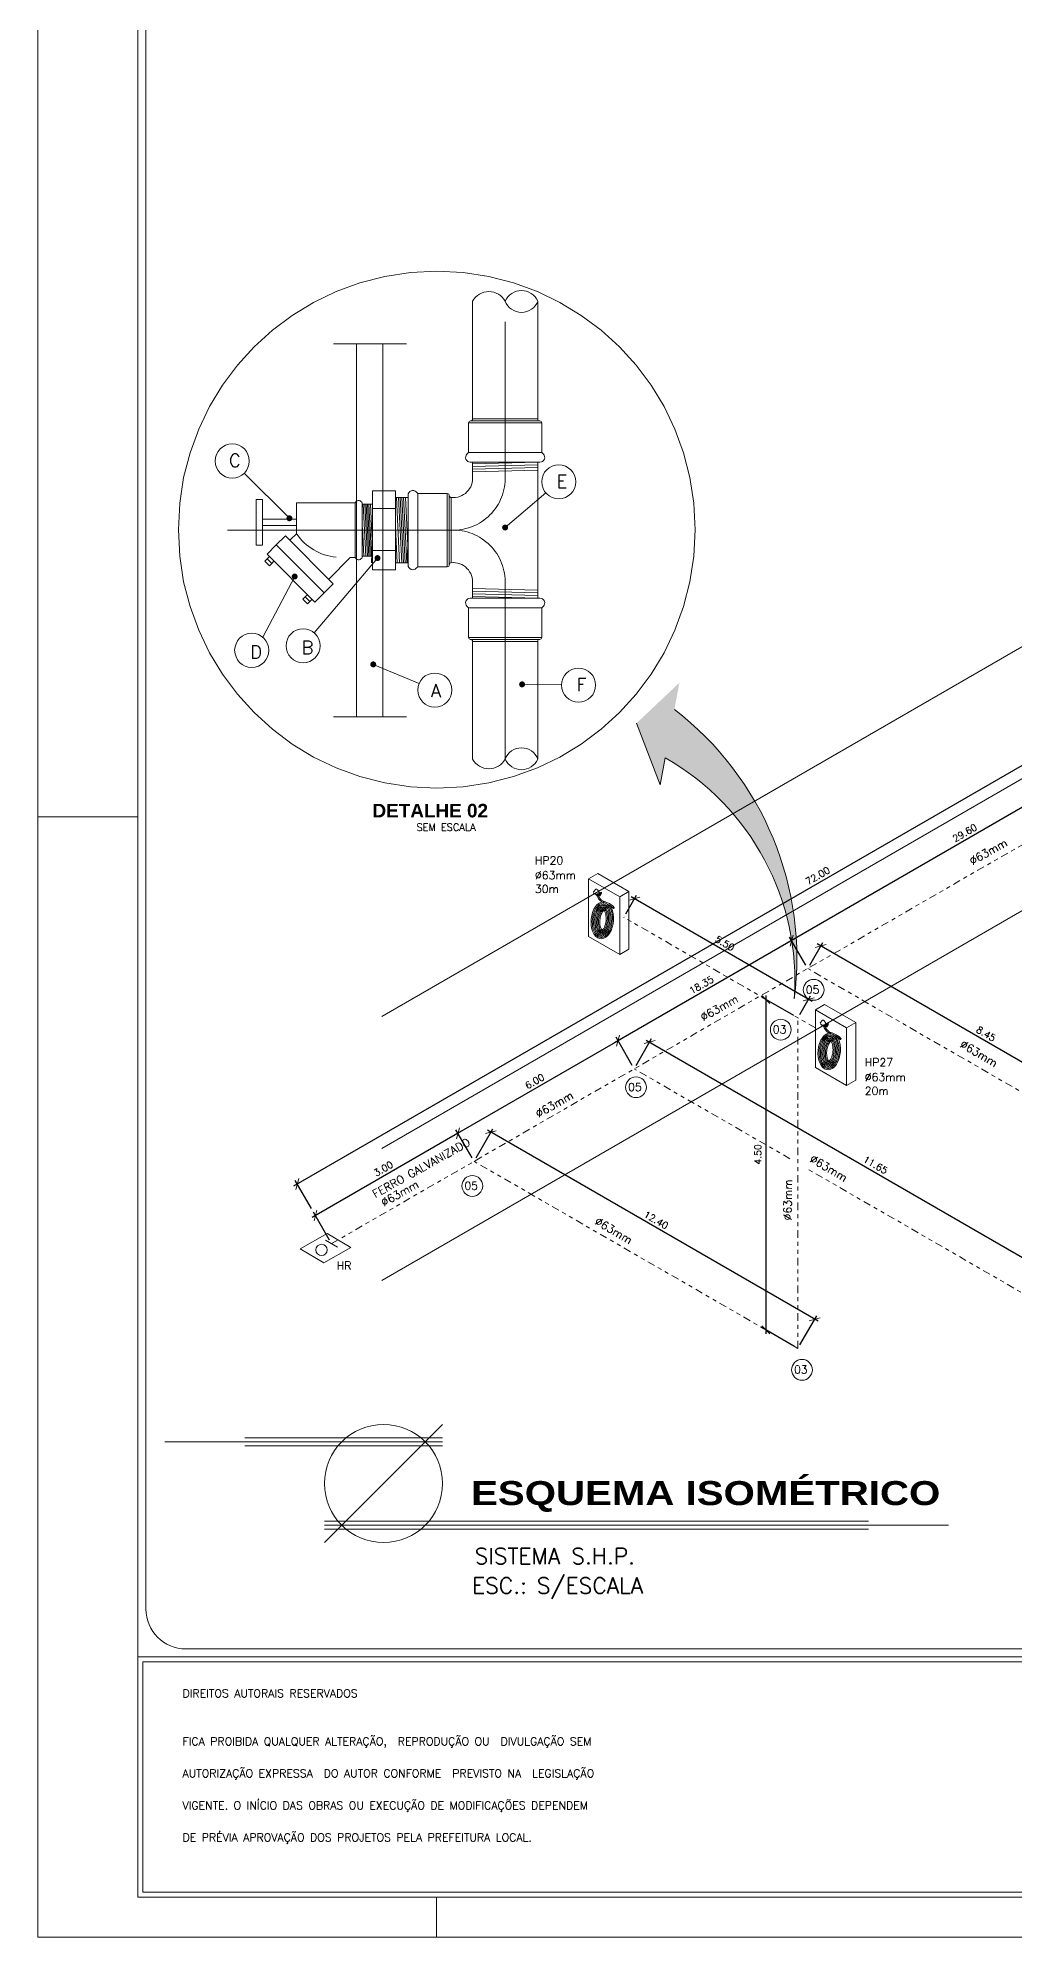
# Model space of a CAD drawing. Header units: millimetres. Extents: x 521 to 1055, y 261 to 520.
# Drawn here: x 928.47 to 952.87, y 318.68 to 366.15 of the extents above; entities that cross this region are included whole.
import ezdxf

# ---------------------------------------------------------------- set-up
doc = ezdxf.new("R2010")
doc.units = ezdxf.units.MM
for name, pattern in [('CONTINU', [0]), ('DASHDOT', [1, 0.5, -0.25, 0, -0.25]), ('DIVIDE2', [15.875, 6.35, -3.175, 0, -3.175, 0, -3.175]), ('HIDDEN', [9.525, 6.35, -3.175])]:
    doc.linetypes.add(name, pattern=pattern)
doc.layers.add('0.1', color=8, linetype='Continuous', lineweight=13)
doc.styles.add('ROMANS', font='romans')
doc.styles.add('SANSSERIFBOLD', font='sasb____.pfb', dxfattribs={"width": 1.2, "height": 0.6})
doc.styles.get("Standard").update_dxf_attribs({"font": 'romans.shx'})
doc.dimstyles.new('Fares Eng - 50', dxfattribs={"dimscale": 2, "dimtxt": 0.085, "dimasz": 0.1, "dimexe": 0.05, "dimexo": 0.05, "dimgap": 0.04, "dimtad": 1, "dimzin": 4, "dimdsep": 46, "dimtxsty": 'ROMANS', "dimblk1": 'OBLIQUE', "dimblk2": 'OBLIQUE', "dimsah": 1, "dimcen": 0.05, "dimdle": 0.05, "dimclrd": 8, "dimclre": 8, "dimclrt": 8, "dimaunit": 1, "dimadec": 0, "dimazin": 0, "dimtfac": 1, "dimtix": 1, "dimtmove": 2, "dimatfit": 0, "dimldrblk": 'OPEN90', "dimfxl": 1, "dimtolj": 1, "dimtzin": 0, "dimarcsym": 0})

# ---------------------------------------------------------------- blocks, each defined once
blk = doc.blocks.new('_OBLIQUE')
at = {"color": 0, "linetype": 'ByBlock'}
blk.add_line((-0.5, -0.5), (0.5, 0.5), dxfattribs=at)
blk = doc.blocks.new('*D2299')
at = {"layer": '0.1', "color": 8, "linetype": 'CONTINU', "lineweight": -2, "transparency": 16777216}
for p, q in [((947.766, 342.972), (948.092, 343.537)), ((956.228, 338.724), (947.955, 343.501)), ((955.865, 338.296), (956.191, 338.861))]:
    blk.add_line(p, q, dxfattribs=at)
at = {"layer": 'DEFPOINTS', "color": 0, "linetype": 'CONTINU', "lineweight": -2, "transparency": 16777216}
for p in [(948.042, 343.451), (947.716, 342.885), (955.815, 338.209)]:
    blk.add_point(p, dxfattribs=at)
at = {"layer": '0.1', "color": 8, "linetype": 'CONTINU', "lineweight": -2, "transparency": 16777216, "xscale": 0.2, "yscale": 0.2, "zscale": 0.2}
for p, rotation in [((948.042, 343.451), 150.0000000000001), ((956.141, 338.774), 330.0000000000001)]:
    blk.add_blockref('_OBLIQUE', p, dxfattribs=dict(at, rotation=rotation))
at = {"layer": '0.1', "color": 8, "linetype": 'CONTINU', "lineweight": -2, "transparency": 16777216, "insert": (952.174, 341.255), "char_height": 0.17, "attachment_point": 5, "rotation": 330, "style": 'ROMANS'}
blk.add_mtext('\\A1;8.45', dxfattribs=at)
blk = doc.blocks.new('_Open90')
at = {"color": 0, "linetype": 'ByBlock', "lineweight": -2}
for p, q in [((0, 0), (-1, 0)), ((-0.5, 0.5), (0, 0)), ((0, 0), (-0.5, -0.5))]:
    blk.add_line(p, q, dxfattribs=at)
blk = doc.blocks.new('*D2301')
at = {"layer": '0.1', "color": 8, "linetype": 'CONTINU', "lineweight": -2, "transparency": 16777216}
for p, q in [((947.371, 341.711), (946.569, 342.174)), ((946.669, 342.216), (946.669, 333.754)), ((947.371, 333.449), (946.569, 333.912))]:
    blk.add_line(p, q, dxfattribs=at)
at = {"layer": 'DEFPOINTS', "color": 0, "linetype": 'CONTINU', "lineweight": -2, "transparency": 16777216}
for p in [(947.471, 341.653), (946.669, 333.854), (947.471, 333.392)]:
    blk.add_point(p, dxfattribs=at)
at = {"layer": '0.1', "color": 8, "linetype": 'CONTINU', "lineweight": -2, "transparency": 16777216, "xscale": 0.2, "yscale": 0.2, "zscale": 0.2}
for p, rotation in [((946.669, 342.116), 90), ((946.669, 333.854), 270)]:
    blk.add_blockref('_OBLIQUE', p, dxfattribs=dict(at, rotation=rotation))
at = {"layer": '0.1', "color": 8, "linetype": 'CONTINU', "lineweight": -2, "transparency": 16777216, "insert": (946.469, 338.241), "char_height": 0.17, "attachment_point": 5, "rotation": 90, "style": 'ROMANS'}
blk.add_mtext('\\A1;4.50', dxfattribs=at)
blk = doc.blocks.new('*D2302')
at = {"layer": '0.1', "color": 8, "linetype": 'CONTINU', "lineweight": -2, "transparency": 16777216}
for p, q in [((939.421, 338.154), (939.842, 338.883)), ((947.978, 334.07), (939.705, 338.846)), ((947.521, 333.478), (947.941, 334.207))]:
    blk.add_line(p, q, dxfattribs=at)
at = {"layer": 'DEFPOINTS', "color": 0, "linetype": 'CONTINU', "lineweight": -2, "transparency": 16777216}
for p in [(939.792, 338.796), (939.371, 338.068), (947.471, 333.392)]:
    blk.add_point(p, dxfattribs=at)
at = {"layer": '0.1', "color": 8, "linetype": 'CONTINU', "lineweight": -2, "transparency": 16777216, "xscale": 0.2, "yscale": 0.2, "zscale": 0.2}
for p, rotation in [((939.792, 338.796), 149.9999999999994), ((947.891, 334.12), 329.9999999999994)]:
    blk.add_blockref('_OBLIQUE', p, dxfattribs=dict(at, rotation=rotation))
at = {"layer": '0.1', "color": 8, "linetype": 'CONTINU', "lineweight": -2, "transparency": 16777216, "insert": (943.924, 336.601), "char_height": 0.17, "attachment_point": 5, "rotation": 330, "style": 'ROMANS'}
blk.add_mtext('\\A1;12.40', dxfattribs=at)
blk = doc.blocks.new('*D2303')
at = {"layer": '0.1', "color": 8, "linetype": 'CONTINU', "lineweight": -2, "transparency": 16777216}
for p, q in [((943.427, 340.467), (943.812, 341.135)), ((943.676, 341.098), (954.98, 334.572)), ((954.558, 334.041), (954.943, 334.708))]:
    blk.add_line(p, q, dxfattribs=at)
at = {"layer": 'DEFPOINTS', "color": 0, "linetype": 'CONTINU', "lineweight": -2, "transparency": 16777216}
for p in [(943.377, 340.38), (954.893, 334.622), (954.508, 333.954)]:
    blk.add_point(p, dxfattribs=at)
at = {"layer": '0.1', "color": 8, "linetype": 'CONTINU', "lineweight": -2, "transparency": 16777216, "xscale": 0.2, "yscale": 0.2, "zscale": 0.2}
for p, rotation in [((943.762, 341.048), 150.0000000000001), ((954.893, 334.622), 330.0000000000001)]:
    blk.add_blockref('_OBLIQUE', p, dxfattribs=dict(at, rotation=rotation))
at = {"layer": '0.1', "color": 8, "linetype": 'CONTINU', "lineweight": -2, "transparency": 16777216, "insert": (949.41, 337.978), "char_height": 0.17, "attachment_point": 5, "rotation": 330, "style": 'ROMANS'}
blk.add_mtext('\\A1;11.65', dxfattribs=at)
blk = doc.blocks.new('*D2306')
at = {"layer": '0.1', "color": 8, "linetype": 'CONTINU', "lineweight": -2, "transparency": 16777216}
for p, q in [((956.227, 348.734), (947.224, 343.536)), ((956.495, 348.07), (956.09, 348.77)), ((947.666, 342.972), (947.261, 343.673))]:
    blk.add_line(p, q, dxfattribs=at)
at = {"layer": 'DEFPOINTS', "color": 0, "linetype": 'CONTINU', "lineweight": -2, "transparency": 16777216}
for p in [(956.545, 347.983), (947.311, 343.586), (947.716, 342.885)]:
    blk.add_point(p, dxfattribs=at)
at = {"layer": '0.1', "color": 8, "linetype": 'CONTINU', "lineweight": -2, "transparency": 16777216, "xscale": 0.2, "yscale": 0.2, "zscale": 0.2}
for p, rotation in [((956.14, 348.684), 30.00000000000373), ((947.311, 343.586), 210.0000000000038)]:
    blk.add_blockref('_OBLIQUE', p, dxfattribs=dict(at, rotation=rotation))
at = {"layer": '0.1', "color": 8, "linetype": 'CONTINU', "lineweight": -2, "transparency": 16777216, "insert": (951.643, 346.278), "char_height": 0.17, "attachment_point": 5, "rotation": 30, "style": 'ROMANS'}
blk.add_mtext('\\A1;29.60', dxfattribs=at)
blk = doc.blocks.new('*D2307')
at = {"layer": '0.1', "color": 8, "linetype": 'CONTINU', "lineweight": -2, "transparency": 16777216}
for p, q in [((947.398, 343.636), (942.886, 341.031)), ((947.666, 342.972), (947.261, 343.673)), ((943.327, 340.467), (942.923, 341.168))]:
    blk.add_line(p, q, dxfattribs=at)
at = {"layer": 'DEFPOINTS', "color": 0, "linetype": 'CONTINU', "lineweight": -2, "transparency": 16777216}
for p in [(947.716, 342.885), (942.973, 341.081), (943.377, 340.38)]:
    blk.add_point(p, dxfattribs=at)
at = {"layer": '0.1', "color": 8, "linetype": 'CONTINU', "lineweight": -2, "transparency": 16777216, "xscale": 0.2, "yscale": 0.2, "zscale": 0.2}
for p, rotation in [((947.311, 343.586), 30.00000000000302), ((942.973, 341.081), 210.000000000003)]:
    blk.add_blockref('_OBLIQUE', p, dxfattribs=dict(at, rotation=rotation))
at = {"layer": '0.1', "color": 8, "linetype": 'CONTINU', "lineweight": -2, "transparency": 16777216, "insert": (945.059, 342.476), "char_height": 0.17, "attachment_point": 5, "rotation": 30, "style": 'ROMANS'}
blk.add_mtext('\\A1;18.35', dxfattribs=at)
blk = doc.blocks.new('*D2308')
at = {"layer": '0.1', "color": 8, "linetype": 'CONTINU', "lineweight": -2, "transparency": 16777216}
for p, q in [((943.059, 341.131), (938.88, 338.718)), ((943.327, 340.467), (942.923, 341.168)), ((939.321, 338.154), (938.917, 338.855))]:
    blk.add_line(p, q, dxfattribs=at)
at = {"layer": 'DEFPOINTS', "color": 0, "linetype": 'CONTINU', "lineweight": -2, "transparency": 16777216}
for p in [(943.377, 340.38), (938.967, 338.768), (939.371, 338.068)]:
    blk.add_point(p, dxfattribs=at)
at = {"layer": '0.1', "color": 8, "linetype": 'CONTINU', "lineweight": -2, "transparency": 16777216, "xscale": 0.2, "yscale": 0.2, "zscale": 0.2}
for p, rotation in [((942.973, 341.081), 30.00000000000373), ((938.967, 338.768), 210.0000000000038)]:
    blk.add_blockref('_OBLIQUE', p, dxfattribs=dict(at, rotation=rotation))
at = {"layer": '0.1', "color": 8, "linetype": 'CONTINU', "lineweight": -2, "transparency": 16777216, "insert": (940.887, 340.068), "char_height": 0.17, "attachment_point": 5, "rotation": 30, "style": 'ROMANS'}
blk.add_mtext('\\A1;6.00', dxfattribs=at)
blk = doc.blocks.new('*D2309')
at = {"layer": '0.1', "color": 8, "linetype": 'CONTINU', "lineweight": -2, "transparency": 16777216}
for p, q in [((939.054, 338.818), (935.32, 336.663)), ((939.321, 338.154), (938.917, 338.855)), ((935.761, 336.099), (935.356, 336.799))]:
    blk.add_line(p, q, dxfattribs=at)
at = {"layer": 'DEFPOINTS', "color": 0, "linetype": 'CONTINU', "lineweight": -2, "transparency": 16777216}
for p in [(939.371, 338.068), (935.406, 336.713), (935.811, 336.012)]:
    blk.add_point(p, dxfattribs=at)
at = {"layer": '0.1', "color": 8, "linetype": 'CONTINU', "lineweight": -2, "transparency": 16777216, "xscale": 0.2, "yscale": 0.2, "zscale": 0.2}
for p, rotation in [((938.967, 338.768), 30.00000000000285), ((935.406, 336.713), 210.0000000000028)]:
    blk.add_blockref('_OBLIQUE', p, dxfattribs=dict(at, rotation=rotation))
at = {"layer": '0.1', "color": 8, "linetype": 'CONTINU', "lineweight": -2, "transparency": 16777216, "insert": (937.104, 337.883), "char_height": 0.17, "attachment_point": 5, "rotation": 30, "style": 'ROMANS'}
blk.add_mtext('\\A1;3.00', dxfattribs=at)
blk = doc.blocks.new('*D2310')
at = {"layer": '0.1', "color": 8, "linetype": 'CONTINU', "lineweight": -2, "transparency": 16777216}
for p, q in [((961.501, 352.009), (961.095, 352.712)), ((934.864, 337.452), (961.232, 352.675)), ((935.306, 336.886), (934.901, 337.588))]:
    blk.add_line(p, q, dxfattribs=at)
at = {"layer": 'DEFPOINTS', "color": 0, "linetype": 'CONTINU', "lineweight": -2, "transparency": 16777216}
for p in [(961.145, 352.625), (961.551, 351.923), (935.356, 336.799)]:
    blk.add_point(p, dxfattribs=at)
at = {"layer": '0.1', "color": 8, "linetype": 'CONTINU', "lineweight": -2, "transparency": 16777216, "xscale": 0.2, "yscale": 0.2, "zscale": 0.2}
for p, rotation in [((961.145, 352.625), 30.00000000000341), ((934.951, 337.502), 210.0000000000034)]:
    blk.add_blockref('_OBLIQUE', p, dxfattribs=dict(at, rotation=rotation))
at = {"layer": '0.1', "color": 8, "linetype": 'CONTINU', "lineweight": -2, "transparency": 16777216, "insert": (947.965, 345.206), "char_height": 0.17, "attachment_point": 5, "rotation": 30, "style": 'ROMANS'}
blk.add_mtext('\\A1;72.00', dxfattribs=at)
blk = doc.blocks.new('TITU-2')
at = {"color": 1}
for p, q in [((0.01475, 0.01475), (-0.01475, -0.01475)), ((-0.03471, 0.01043), (-0.05471, 0.01043)), ((0.01475, 0.01143), (-0.03471, 0.01143)), ((0.01475, 0.00943), (-0.03471, 0.00943)), ((-0.01475, -0.00943), (0.1213, -0.00943)), ((-0.01475, -0.01143), (0.1213, -0.01143)), ((0.1413, -0.01043), (0.1213, -0.01043))]:
    blk.add_line(p, q, dxfattribs=at)
at = {"color": 7}
for p, q in [((0.01475, 0.01043), (-0.03471, 0.01043)), ((-0.01475, -0.01043), (0.1213, -0.01043))]:
    blk.add_line(p, q, dxfattribs=at)
at = {"color": 1}
blk.add_circle((0, 0), 0.01475, dxfattribs=at)
at = {"color": 4}
blk.add_text('ESC.:', height=0.004, dxfattribs=at).set_placement((0.02216, -0.02752))
at = {"color": 8, "style": 'SANSSERIFBOLD', "width": 1.2}
blk.add_attdef('FACHADA', (0.0219, -0.0054), '', height=0.006, dxfattribs=at)
at = {"color": 4}
for tag, p in [('FACHADA', (0.0228, -0.02014)), ('0/0', (0.03834, -0.02752))]:
    blk.add_attdef(tag, p, '', height=0.004, dxfattribs=at)
blk = doc.blocks.new('*D3159')
at = {"layer": '0.1', "color": 8, "linetype": 'CONTINU', "lineweight": -2, "transparency": 16777216}
for p, q in [((943.166, 344.254), (943.434, 344.718)), ((947.825, 342.067), (943.297, 344.681)), ((947.521, 341.74), (947.788, 342.204))]:
    blk.add_line(p, q, dxfattribs=at)
at = {"layer": 'DEFPOINTS', "color": 0, "linetype": 'CONTINU', "lineweight": -2, "transparency": 16777216}
for p in [(943.116, 344.168), (943.384, 344.631), (947.471, 341.653)]:
    blk.add_point(p, dxfattribs=at)
at = {"layer": '0.1', "color": 8, "linetype": 'CONTINU', "lineweight": -2, "transparency": 16777216, "xscale": 0.2, "yscale": 0.2, "zscale": 0.2}
for p, rotation in [((943.384, 344.631), 149.999999999992), ((947.738, 342.117), 329.999999999992)]:
    blk.add_blockref('_OBLIQUE', p, dxfattribs=dict(at, rotation=rotation))
at = {"layer": '0.1', "color": 8, "linetype": 'CONTINU', "lineweight": -2, "transparency": 16777216, "insert": (945.644, 343.517), "char_height": 0.17, "attachment_point": 5, "rotation": 330, "style": 'ROMANS'}
blk.add_mtext('\\A1;5.50', dxfattribs=at)

msp = doc.modelspace()

# ---------------------------------------------------------------- hatches: boundary and pattern name
at = {"layer": '0.1', "ltscale": 0.1}
msp.add_hatch(color=8, dxfattribs=at).paths.add_polyline_path([(947.37812, 342.12733, 0.26748565), (944.38196, 349.3644), (944.50725, 350.03315), (943.43553, 349.02023), (944.02906, 347.48057), (944.15481, 348.15181, -0.28889517)])

# ---------------------------------------------------------------- linework, layer by layer
at = {"layer": '0.1', "color": 8}
for p, q in [((939.33481, 356.62588), (939.33481, 359.57042)), ((940.96418, 356.62588), (940.96418, 359.57042)), ((937.06255, 341.68892), (963.87674, 357.1701)), ((939.23454, 356.52561), (941.06446, 356.52561)), ((939.28468, 356.57575), (941.01432, 356.57575)), ((939.33481, 356.62588), (940.96418, 356.62588)), ((939.23454, 355.78688), (941.06446, 355.78688)), ((934.75514, 354.14214), (933.62438, 355.27247)), ((940.96532, 355.54549), (939.33481, 355.5033)), ((939.33481, 355.19204), (939.33481, 355.54549)), ((940.96532, 355.47937), (939.33481, 355.43718)), ((940.96532, 355.41324), (939.33481, 355.37105)), ((940.96532, 355.34712), (939.33481, 355.30493)), ((940.1495, 355.19204), (940.1495, 355.54549)), ((940.96532, 352.14569), (940.96532, 355.54549)), ((934.08473, 354.60951), (933.9221, 354.60951)), ((933.9221, 353.47106), (933.9221, 354.60951)), ((934.08473, 353.47106), (934.08473, 354.60951)), ((936.83405, 352.85678), (936.83405, 354.83158)), ((936.83405, 354.83158), (937.40609, 354.83158)), ((937.40609, 354.83158), (937.40609, 352.85678)), ((937.72449, 354.66109), (937.40609, 354.66109)), ((937.51037, 353.03009), (937.42901, 354.66109)), ((937.56195, 353.03009), (937.48058, 354.66109)), ((937.60548, 353.03009), (937.52411, 354.66109)), ((937.64901, 353.03009), (937.56764, 354.66109)), ((937.69254, 353.03009), (937.61117, 354.66109)), ((937.72266, 353.29886), (937.6547, 354.66109)), ((937.96405, 354.76055), (937.96405, 352.93063)), ((938.70278, 354.76055), (938.70278, 352.93063)), ((938.75291, 354.71041), (938.75291, 352.98077)), ((938.80305, 354.66028), (938.80305, 353.03091)), ((941.16579, 354.77689), (940.14828, 353.91049)), ((934.93376, 354.53039), (936.39548, 354.53039)), ((934.93376, 353.75626), (934.93376, 354.53039)), ((936.42518, 354.56009), (936.39548, 354.53039)), ((936.39548, 353.16023), (936.39548, 354.53039)), ((936.57622, 353.19309), (936.57622, 354.49753)), ((936.83405, 354.49771), (936.57933, 354.49771)), ((936.66276, 353.19291), (936.59766, 354.49771)), ((936.70402, 353.19291), (936.63892, 354.49771)), ((936.73884, 353.19291), (936.67375, 354.49771)), ((936.77366, 353.19291), (936.70857, 354.49771)), ((936.80849, 353.19291), (936.74339, 354.49771)), ((936.83258, 353.40792), (936.77822, 354.49771)), ((937.40609, 354.38779), (936.83405, 354.38779)), ((934.93376, 354.1216), (934.08473, 354.1216)), ((934.9415, 353.95897), (934.08473, 353.95897)), ((934.65344, 353.70593), (934.42344, 353.47593)), ((935.85174, 352.50763), (934.65344, 353.70593)), ((934.9415, 353.76399), (934.76844, 353.59093)), ((936.61457, 353.19291), (936.57933, 353.89936)), ((936.83222, 353.69035), (936.80775, 353.03009)), ((937.06255, 338.38892), (963.87674, 353.8701)), ((937.45014, 353.03009), (937.40609, 353.91315)), ((937.72266, 353.69035), (937.69819, 353.03009)), ((934.08473, 353.47106), (933.9221, 353.47106)), ((934.4244, 353.47497), (934.19476, 353.24534)), ((935.39115, 352.04895), (934.19476, 353.24534)), ((934.25403, 353.18607), (934.19662, 353.12866)), ((935.62174, 352.27763), (934.42344, 353.47593)), ((935.62174, 352.27763), (934.42344, 353.47593)), ((936.83405, 353.19291), (936.57933, 353.19291)), ((937.40609, 353.3379), (936.83405, 353.3379)), ((934.19662, 353.12866), (934.13922, 353.07126)), ((934.25403, 352.95644), (934.13922, 353.07126)), ((934.31144, 353.01385), (934.19662, 353.12866)), ((934.31144, 353.01385), (934.25403, 352.95644)), ((934.36885, 353.07126), (934.31144, 353.01385)), ((936.95818, 353.14699), (935.37294, 351.28016)), ((936.27435, 353.16023), (935.73674, 352.62263)), ((936.39548, 353.16023), (936.27435, 353.16023)), ((936.39548, 353.16023), (936.42518, 353.13053)), ((937.40609, 352.85678), (936.83405, 352.85678)), ((937.72449, 353.03009), (937.40609, 353.03009)), ((934.88637, 352.68583), (934.0879, 351.16673)), ((935.62079, 352.27859), (935.39115, 352.04895)), ((935.85174, 352.50763), (935.62174, 352.27763)), ((939.33481, 352.49914), (939.33481, 352.14569)), ((940.96532, 352.34407), (939.33481, 352.38625)), ((940.96532, 352.27794), (939.33481, 352.32013)), ((940.96532, 352.21182), (939.33481, 352.25401)), ((935.15018, 352.17511), (935.09277, 352.1177)), ((935.20759, 352.00288), (935.09277, 352.1177)), ((935.20759, 352.23252), (935.15018, 352.17511)), ((935.265, 352.06029), (935.15018, 352.17511)), ((935.265, 352.06029), (935.20759, 352.00288)), ((935.3224, 352.1177), (935.265, 352.06029)), ((939.23454, 351.9043), (941.06446, 351.9043)), ((940.96532, 352.14569), (939.33481, 352.18788)), ((939.23454, 351.16558), (941.06446, 351.16558)), ((939.28468, 351.11544), (941.01432, 351.11544)), ((939.33481, 351.0653), (940.96418, 351.0653)), ((939.33481, 351.0653), (939.33481, 348.12077)), ((940.96418, 351.0653), (940.96418, 348.12077)), ((936.85024, 350.49011), (937.9981, 350.01202)), ((937.06255, 335.08892), (963.87674, 350.5701)), ((940.53657, 349.99029), (941.55793, 349.97657)), ((944.02906, 347.48057), (943.43553, 349.02023)), ((944.15481, 348.15181), (944.02906, 347.48057)), ((928.46672, 346.67742), (930.96672, 346.67742)), ((942.23597, 345.13042), (942.46564, 345.26302)), ((942.23597, 345.13042), (943.01597, 344.68009)), ((942.23597, 345.13042), (942.23597, 343.68936)), ((943.24564, 344.81269), (942.46564, 345.26302)), ((942.41326, 344.86949), (942.35758, 344.8014)), ((942.47436, 344.77733), (942.47465, 344.77716)), ((942.52058, 344.73938), (942.49739, 344.71829)), ((942.51405, 344.75412), (942.50075, 344.76068)), ((942.51632, 344.75944), (942.5048, 344.76609)), ((942.52677, 344.73681), (942.52245, 344.71077)), ((942.52996, 344.75612), (942.53436, 344.78281)), ((942.53616, 344.75367), (942.55817, 344.77404)), ((943.01597, 344.68009), (943.24564, 344.81269)), ((943.01597, 344.68009), (943.01597, 343.23902)), ((943.24564, 343.37162), (943.24564, 344.81269)), ((947.90864, 341.85531), (948.13831, 341.98791)), ((947.90864, 341.85531), (948.68864, 341.40497)), ((947.90864, 341.85531), (947.90864, 340.41424)), ((948.91831, 341.53757), (948.13831, 341.98791)), ((948.08593, 341.59437), (948.03025, 341.52628)), ((948.14702, 341.50221), (948.14732, 341.50204)), ((948.19325, 341.46426), (948.17005, 341.44317)), ((948.18672, 341.47901), (948.17342, 341.48556)), ((948.18898, 341.48432), (948.17746, 341.49098)), ((948.19944, 341.46169), (948.19512, 341.43566)), ((948.20263, 341.481), (948.20703, 341.50769)), ((948.20882, 341.47855), (948.23084, 341.49892)), ((948.68864, 341.40497), (948.91831, 341.53757)), ((948.68864, 341.40497), (948.68864, 339.96391)), ((948.91831, 340.09651), (948.91831, 341.53757)), ((938.43111, 319.67742), (938.43111, 318.67742))]:
    msp.add_line(p, q, dxfattribs=at)
at = {"layer": '0.1', "color": 8, "linetype": 'HIDDEN', "ltscale": 150}
for p, q in [((940.1495, 355.54549), (940.1495, 359.05329)), ((937.68532, 358.50022), (935.86002, 358.50022)), ((936.43484, 358.50022), (936.43484, 349.17784)), ((937.08711, 358.50022), (937.08711, 349.17784)), ((938.93524, 353.84559), (933.20904, 353.84559)), ((937.72266, 353.84559), (938.44855, 353.84559)), ((938.44855, 353.84559), (938.80305, 353.84559)), ((940.1495, 352.14569), (940.1495, 348.11931)), ((937.68532, 349.17784), (935.86002, 349.17784))]:
    msp.add_line(p, q, dxfattribs=at)
at = {"layer": '0.1', "color": 254, "linetype": 'DIVIDE2', "ltscale": 0.03}
for p, q in [((935.8107, 336.01204), (964.47594, 352.56193)), ((947.90864, 341.40068), (943.11632, 344.16753)), ((955.81491, 338.20914), (947.71555, 342.88531)), ((947.4708, 333.39167), (947.4708, 341.65346)), ((947.2708, 338.13243), (943.37706, 340.38048)), ((947.4708, 333.39167), (939.37144, 338.06784)), ((958.8489, 331.44781), (947.6708, 337.90149))]:
    msp.add_line(p, q, dxfattribs=at)
at = {"layer": '0.1', "color": 8, "linetype": 'DASHDOT', "ltscale": 6}
msp.add_line((940.1495, 352.49914), (940.1495, 352.14569), dxfattribs=at)
at = {"layer": '0.1', "color": 8, "ltscale": 0.1}
for p, q in [((935.0241, 335.88188), (935.70057, 336.26464)), ((935.66078, 336.10035), (935.96062, 335.92374)), ((935.70057, 336.26464), (936.29176, 335.91642)), ((935.0241, 335.88188), (935.61529, 335.53367)), ((936.29176, 335.91642), (935.61529, 335.53367))]:
    msp.add_line(p, q, dxfattribs=at)
at = {"layer": '0.1', "color": 8}
for points in [[(1054.67111, 402.67742), (928.46672, 402.67742), (928.46672, 318.67742), (1054.67111, 318.67742)], [(930.96672, 319.67742), (930.96672, 401.67742), (1053.67111, 401.67742), (1053.67111, 319.67742)], [(931.08672, 319.79742), (954.93111, 319.79742), (954.93111, 325.55742), (931.08672, 325.55742)]]:
    msp.add_lwpolyline(points, close=True, dxfattribs=at)
msp.add_lwpolyline([(1037.85111, 400.47742, 0.41421356), (1036.85111, 401.47742), (932.16672, 401.47742, 0.41421356), (931.16672, 400.47742), (931.16672, 326.87742, 0.41421356), (932.16672, 325.87742), (1036.85111, 325.87742, 0.41421356), (1037.85111, 326.87742)], format="xyb", close=True, dxfattribs=at)
for points in [[(939.23454, 356.27138), (939.23454, 356.52561, -0.41421356), (939.28468, 356.57575, 0.41421356), (939.33481, 356.62588, 0.41421356)], [(941.06446, 356.27138), (941.06446, 356.52561, 0.41421356), (941.01432, 356.57575, -0.41421356), (940.96418, 356.62588, -0.41421356)], [(939.23454, 356.27138), (939.23454, 355.78688), (939.19487, 355.74722, 0.66817864), (939.27843, 355.54549), (941.02056, 355.54549, 0.66817864), (941.10412, 355.74722), (941.06446, 355.78688), (941.06446, 356.27138)], [(938.44855, 354.76055), (937.96405, 354.76055), (937.92438, 354.80022, 0.66817864), (937.72266, 354.71666), (937.72266, 352.97453, 0.66817864), (937.92438, 352.89097), (937.96405, 352.93063), (938.44855, 352.93063)], [(938.44855, 354.76055), (938.70278, 354.76055, -0.41421356), (938.75291, 354.71041, 0.41421356), (938.80305, 354.66028, 0.41421356)], [(938.44855, 352.93063), (938.70278, 352.93063, 0.41421356), (938.75291, 352.98077, -0.41421356), (938.80305, 353.03091, -0.41421356)], [(939.23454, 351.41981), (939.23454, 351.9043), (939.19487, 351.94397, -0.66817864), (939.27843, 352.14569), (941.02056, 352.14569, -0.66817864), (941.10412, 351.94397), (941.06446, 351.9043), (941.06446, 351.41981)], [(939.23454, 351.41981), (939.23454, 351.16558, 0.41421356), (939.28468, 351.11544, -0.41421356), (939.33481, 351.0653, -0.41421356)], [(941.06446, 351.41981), (941.06446, 351.16558, -0.41421356), (941.01432, 351.11544, 0.41421356), (940.96418, 351.0653, 0.41421356)]]:
    msp.add_lwpolyline(points, format="xyb", dxfattribs=at)
at = {"layer": '0.1', "color": 8, "const_width": 0.07412}
for points in [[(934.7922, 354.14214, -1), (934.71808, 354.14214, -1)], [(940.18534, 353.91049, 1), (940.11122, 353.91049, 1)], [(936.99524, 353.14699, 1), (936.92112, 353.14699, 1)], [(934.92343, 352.68583, -1), (934.84931, 352.68583, -1)], [(936.8873, 350.49011, 1), (936.81318, 350.49011, 1)], [(940.61069, 349.99029, -1), (940.53657, 349.99029, -1)]]:
    msp.add_lwpolyline(points, format="xyb", close=True, dxfattribs=at)
at = {"layer": '0.1', "color": 8}
for points in [[(943.24564, 343.37162), (943.01597, 343.23902), (942.23597, 343.68936)], [(948.91831, 340.09651), (948.68864, 339.96391), (947.90864, 340.41424)], [(930.96672, 325.67742), (1053.67111, 325.67742)]]:
    msp.add_lwpolyline(points, dxfattribs=at)
at = {"layer": '0.1', "color": 8, "linetype": 'HIDDEN', "ltscale": 150}
msp.add_circle((938.44016, 353.85668), 6.46205, dxfattribs=at)
at = {"layer": '0.1', "color": 8}
for centre in [(933.32566, 355.57396), (941.49048, 355.05336), (935.09691, 350.9551), (933.81187, 350.84167), (941.98434, 349.97084), (938.39176, 349.84805)]:
    msp.add_circle(centre, 0.42645, dxfattribs=at)
at = {"layer": '0.1', "color": 8, "linetype": 'Continuous'}
for centre in [(947.86437, 342.35412), (947.0412, 341.35857), (943.42186, 339.91947), (939.32768, 337.45224), (947.5714, 332.85549)]:
    msp.add_circle(centre, 0.25988, dxfattribs=at)
at = {"layer": '0.1', "color": 8, "ltscale": 0.1}
msp.add_circle((935.55905, 335.85268), 0.14289, dxfattribs=at)
at = {"layer": '0.1', "color": 8}
for centre, radius, start, end in [((940.55806, 359.38755), 0.44688, 24.154659, 155.845341), ((939.74256, 359.34357), 0.4666, 29.089181, 150.910819), ((940.55806, 359.72323), 0.43545, 200.545162, 339.454838), ((938.84954, 355.14555), 0.48749, 264.527309, 5.472691), ((936.48774, 354.49753), 0.08848, 360, 135), ((936.06375, 354.52972), 1.36935, 214.391016, 264.013771), ((936.48774, 353.19309), 0.08848, 225, 360), ((938.84954, 352.54564), 0.48749, 354.527309, 95.472691), ((939.60002, 343.14593), 7.84451, 352.539182, 52.440051), ((939.74256, 348.34762), 0.4666, 209.089181, 330.910819), ((940.55806, 347.96795), 0.43545, 20.545162, 159.454838), ((940.55806, 348.30363), 0.44688, 204.154659, 335.845341), ((940.98819, 342.58303), 6.40615, 355.920866, 60.375867), ((942.41969, 344.80742), 0.0624, 185.538833, 297.14844), ((942.35359, 344.65144), 0.1065, 34.264177, 65.508195), ((942.41969, 344.80742), 0.0624, 7.953227, 95.916387), ((942.71496, 344.79557), 0.2841, 193.034159, 238.483063), ((942.46363, 344.69086), 0.06296, 61.341925, 104.217642), ((942.71496, 344.79557), 0.2529, 193.034159, 256.569338), ((942.48692, 344.74474), 0.01657, 149.385657, 212.525066), ((942.54144, 344.83531), 0.06296, 197.807499, 241.159892), ((942.50428, 344.76226), 0.00386, 82.296406, 204.235752), ((942.60689, 344.20302), 0.30839, 38.352896, 72.786931), ((942.60689, 344.20302), 0.33959, 38.352896, 72.786931), ((948.09236, 341.53231), 0.0624, 185.538833, 297.14844), ((948.02626, 341.37632), 0.1065, 34.264177, 65.508195), ((948.09236, 341.53231), 0.0624, 7.953227, 95.916387), ((948.38763, 341.52046), 0.2841, 193.034159, 238.483063), ((948.1363, 341.41575), 0.06296, 61.341925, 104.217642), ((948.38763, 341.52046), 0.2529, 193.034159, 256.569338), ((948.15958, 341.46962), 0.01657, 149.385657, 212.525066), ((948.21411, 341.5602), 0.06296, 197.807499, 241.159892), ((948.17694, 341.48715), 0.00386, 82.296406, 204.235752), ((948.27956, 340.92791), 0.30839, 38.352896, 72.786931), ((948.27956, 340.92791), 0.33959, 38.352896, 72.786931)]:
    msp.add_arc(centre, radius, start, end, dxfattribs=at)
at = {"layer": '0.1', "color": 8, "linetype": 'HIDDEN', "ltscale": 150}
for centre, start, end in [((938.84922, 355.14391), 267.966446, 2.119745), ((938.84922, 352.54727), 357.880255, 92.033554)]:
    msp.add_arc(centre, 1.30117, start, end, dxfattribs=at)
at = {"layer": '0.1', "color": 8, "extrusion": (0, 0, -1)}
for centre, major_axis, ratio in [((942.45833, 344.72338), (0.01677, 0.01086), 0.66520438), ((942.50271, 344.7631), (-0.00859, -0.01716), 0.25559172), ((942.52837, 344.74646), (0.02838, 0.04733), 0.2938919), ((942.52837, 344.74646), (0.00627, 0.01045), 0.44345476), ((942.86366, 344.40182), (0.0116, 0.0087), 0.82211734), ((948.131, 341.44826), (0.01677, 0.01086), 0.66520438), ((948.17538, 341.48798), (-0.00859, -0.01716), 0.25559172), ((948.20104, 341.47135), (0.02838, 0.04733), 0.2938919), ((948.20104, 341.47135), (0.00627, 0.01045), 0.44345476), ((948.53632, 341.12671), (0.0116, 0.0087), 0.82211734)]:
    msp.add_ellipse(centre, major_axis=major_axis, ratio=ratio, dxfattribs=at)
for centre in [(942.57992, 344.09438), (948.25259, 340.81926)]:
    msp.add_ellipse(centre, major_axis=(0.0444, 0.46329), ratio=0.60251599, start_param=0.59697698, end_param=6.59329494, dxfattribs=at)
at = {"layer": '0.1', "color": 8}
for points, knots in [([(942.62134, 344.52661), (942.63922, 344.52489), (942.65766, 344.51963), (942.69511, 344.4996), (942.71406, 344.48471), (942.76735, 344.42466), (942.79799, 344.36196), (942.83149, 344.21903), (942.83506, 344.14431), (942.82094, 343.9969), (942.80324, 343.92422), (942.7432, 343.79025), (942.70121, 343.73451), (942.63749, 343.68567), (942.61605, 343.67465), (942.57548, 343.6621), (942.55638, 343.66043), (942.52062, 343.66386), (942.50219, 343.66912), (942.46474, 343.68915), (942.44579, 343.70404), (942.3925, 343.7641), (942.36186, 343.8268), (942.32836, 343.96973), (942.32478, 344.04445), (942.3389, 344.19185), (942.35661, 344.26453), (942.41664, 344.3985), (942.45863, 344.45424), (942.52236, 344.50308), (942.54379, 344.5141), (942.58436, 344.52665), (942.60346, 344.52832), (942.62134, 344.52661)], [0, 0, 0, 0, 0.26179939, 0.26179939, 0.52359878, 0.52359878, 1.04719755, 1.04719755, 1.57079633, 1.57079633, 2.0943951, 2.0943951, 2.61799388, 2.61799388, 2.87979327, 2.87979327, 3.14159265, 3.14159265, 3.40339204, 3.40339204, 3.66519143, 3.66519143, 4.1887902, 4.1887902, 4.71238898, 4.71238898, 5.23598776, 5.23598776, 5.75958653, 5.75958653, 6.02138592, 6.02138592, 6.28318531, 6.28318531, 6.28318531, 6.28318531]), ([(942.61836, 344.49555), (942.63224, 344.49422), (942.64646, 344.49024), (942.67687, 344.47397), (942.69294, 344.46149), (942.73956, 344.40896), (942.76849, 344.35109), (942.80023, 344.21565), (942.80372, 344.14426), (942.79017, 344.00291), (942.77297, 343.93297), (942.71653, 343.80703), (942.67701, 343.75528), (942.62112, 343.71244), (942.603, 343.70327), (942.57009, 343.69309), (942.55535, 343.69188), (942.52761, 343.69453), (942.51338, 343.69852), (942.48297, 343.71478), (942.4669, 343.72726), (942.42028, 343.77979), (942.39136, 343.83766), (942.35961, 343.9731), (942.35613, 344.0445), (942.36967, 344.18585), (942.38688, 344.25579), (942.44331, 344.38173), (942.48283, 344.43348), (942.53872, 344.47631), (942.55684, 344.48548), (942.58975, 344.49566), (942.60449, 344.49688), (942.61836, 344.49555)], [0, 0, 0, 0, 0.26179939, 0.26179939, 0.52359878, 0.52359878, 1.04719755, 1.04719755, 1.57079633, 1.57079633, 2.0943951, 2.0943951, 2.61799388, 2.61799388, 2.87979327, 2.87979327, 3.14159265, 3.14159265, 3.40339204, 3.40339204, 3.66519143, 3.66519143, 4.1887902, 4.1887902, 4.71238898, 4.71238898, 5.23598776, 5.23598776, 5.75958653, 5.75958653, 6.02138592, 6.02138592, 6.28318531, 6.28318531, 6.28318531, 6.28318531]), ([(942.61539, 344.46449), (942.62539, 344.46353), (942.63529, 344.46083), (942.65861, 344.44836), (942.67184, 344.43826), (942.71175, 344.39329), (942.73899, 344.34022), (942.76898, 344.21229), (942.77237, 344.14423), (942.7594, 344.00888), (942.74266, 343.94163), (942.68989, 343.82388), (942.6528, 343.77602), (942.60476, 343.73921), (942.58992, 343.73189), (942.56472, 343.72409), (942.55445, 343.72331), (942.53446, 343.72522), (942.52455, 343.72792), (942.50124, 343.7404), (942.488, 343.75049), (942.44809, 343.79546), (942.42085, 343.84854), (942.39087, 343.97647), (942.38747, 344.04452), (942.40044, 344.17987), (942.41718, 344.24712), (942.46995, 344.36487), (942.50705, 344.41273), (942.55508, 344.44954), (942.56992, 344.45687), (942.59512, 344.46467), (942.60539, 344.46545), (942.61539, 344.46449)], [0, 0, 0, 0, 0.26179939, 0.26179939, 0.52359878, 0.52359878, 1.04719755, 1.04719755, 1.57079633, 1.57079633, 2.0943951, 2.0943951, 2.61799388, 2.61799388, 2.87979327, 2.87979327, 3.14159265, 3.14159265, 3.40339204, 3.40339204, 3.66519143, 3.66519143, 4.1887902, 4.1887902, 4.71238898, 4.71238898, 5.23598776, 5.23598776, 5.75958653, 5.75958653, 6.02138592, 6.02138592, 6.28318531, 6.28318531, 6.28318531, 6.28318531]), ([(942.61241, 344.43343), (942.61881, 344.43282), (942.62417, 344.4314), (942.6403, 344.42277), (942.65078, 344.415), (942.68388, 344.3777), (942.7095, 344.32933), (942.73772, 344.20893), (942.74103, 344.14423), (942.72863, 344.01483), (942.7123, 343.95019), (942.6633, 343.84084), (942.62853, 343.79673), (942.58843, 343.766), (942.57679, 343.76048), (942.55941, 343.7551), (942.55383, 343.75471), (942.54103, 343.75593), (942.53568, 343.75736), (942.51954, 343.76599), (942.50907, 343.77375), (942.47596, 343.81106), (942.45035, 343.85943), (942.42213, 343.97982), (942.41881, 344.04452), (942.43122, 344.17392), (942.44754, 344.23857), (942.49654, 344.34791), (942.53132, 344.39202), (942.57142, 344.42275), (942.58305, 344.42827), (942.60044, 344.43365), (942.60601, 344.43405), (942.61241, 344.43343)], [0, 0, 0, 0, 0.26179939, 0.26179939, 0.52359878, 0.52359878, 1.04719755, 1.04719755, 1.57079633, 1.57079633, 2.0943951, 2.0943951, 2.61799388, 2.61799388, 2.87979327, 2.87979327, 3.14159265, 3.14159265, 3.40339204, 3.40339204, 3.66519143, 3.66519143, 4.1887902, 4.1887902, 4.71238898, 4.71238898, 5.23598776, 5.23598776, 5.75958653, 5.75958653, 6.02138592, 6.02138592, 6.28318531, 6.28318531, 6.28318531, 6.28318531]), ([(942.60944, 344.40237), (942.61292, 344.40204), (942.61315, 344.4019), (942.62188, 344.39723), (942.62978, 344.39165), (942.65586, 344.36226), (942.68001, 344.31843), (942.70645, 344.20559), (942.70969, 344.14428), (942.69785, 344.02074), (942.68189, 343.95861), (942.63678, 343.85794), (942.60411, 343.81733), (942.57217, 343.79285), (942.56353, 343.78904), (942.55422, 343.78616), (942.55389, 343.78604), (942.54692, 343.78671), (942.54669, 343.78685), (942.53796, 343.79152), (942.53006, 343.7971), (942.50398, 343.82649), (942.47984, 343.87033), (942.45339, 343.98316), (942.45015, 344.04448), (942.46199, 344.16801), (942.47796, 344.23015), (942.52307, 344.33081), (942.55573, 344.37142), (942.58768, 344.39591), (942.59631, 344.39971), (942.60563, 344.4026), (942.60595, 344.40271), (942.60944, 344.40237)], [0, 0, 0, 0, 0.26179939, 0.26179939, 0.52359878, 0.52359878, 1.04719755, 1.04719755, 1.57079633, 1.57079633, 2.0943951, 2.0943951, 2.61799388, 2.61799388, 2.87979327, 2.87979327, 3.14159265, 3.14159265, 3.40339204, 3.40339204, 3.66519143, 3.66519143, 4.1887902, 4.1887902, 4.71238898, 4.71238898, 5.23598776, 5.23598776, 5.75958653, 5.75958653, 6.02138592, 6.02138592, 6.28318531, 6.28318531, 6.28318531, 6.28318531]), ([(942.55356, 343.81913), (942.55113, 343.82104), (942.548, 343.82389), (942.53242, 343.84145), (942.50933, 343.88124), (942.48465, 343.98649), (942.48149, 344.04438), (942.49277, 344.16216), (942.50846, 344.22193), (942.5495, 344.31351), (942.58059, 344.35116), (942.6001, 344.36612), (942.60374, 344.36831), (942.60628, 344.36962)], [3.52459591, 3.52459591, 3.52459591, 3.52459591, 3.66519143, 3.66519143, 4.1887902, 4.1887902, 4.71238898, 4.71238898, 5.23598776, 5.23598776, 5.75958653, 5.75958653, 5.89863023, 5.89863023, 5.89863023, 5.89863023]), ([(942.57286, 343.84365), (942.57057, 343.84545), (942.56148, 343.85428), (942.53762, 343.90283), (942.52609, 343.93869), (942.51492, 344.01634), (942.51414, 344.05784), (942.52219, 344.14225), (942.53168, 344.18484), (942.55692, 344.25811), (942.5735, 344.28805), (942.60683, 344.33284), (942.6186, 344.34087), (942.62057, 344.34189)], [3.52459591, 3.52459591, 3.52459591, 3.52459591, 3.92026829, 3.92026829, 4.31594068, 4.31594068, 4.71161307, 4.71161307, 5.10728545, 5.10728545, 5.50295784, 5.50295784, 5.89863023, 5.89863023, 5.89863023, 5.89863023]), ([(942.60628, 344.36963), (942.60871, 344.36771), (942.61184, 344.36486), (942.62742, 344.34731), (942.65052, 344.30752), (942.67519, 344.20226), (942.67836, 344.14437), (942.66707, 344.02659), (942.65138, 343.96682), (942.61034, 343.87524), (942.57926, 343.83759), (942.55974, 343.82264), (942.5561, 343.82044), (942.55356, 343.81913)], [0.38300325, 0.38300325, 0.38300325, 0.38300325, 0.52359878, 0.52359878, 1.04719755, 1.04719755, 1.57079633, 1.57079633, 2.0943951, 2.0943951, 2.61799388, 2.61799388, 2.75703757, 2.75703757, 2.75703757, 2.75703757]), ([(948.29401, 341.25149), (948.31189, 341.24978), (948.33032, 341.24451), (948.36777, 341.22448), (948.38672, 341.20959), (948.44001, 341.14954), (948.47065, 341.08684), (948.50415, 340.94391), (948.50773, 340.86919), (948.49361, 340.72179), (948.4759, 340.6491), (948.41587, 340.51514), (948.37388, 340.4594), (948.31015, 340.41056), (948.28872, 340.39954), (948.24815, 340.38698), (948.22905, 340.38532), (948.19329, 340.38875), (948.17485, 340.39401), (948.1374, 340.41404), (948.11845, 340.42893), (948.06516, 340.48898), (948.03452, 340.55168), (948.00102, 340.69461), (947.99745, 340.76933), (948.01157, 340.91673), (948.02927, 340.98942), (948.08931, 341.12338), (948.1313, 341.17913), (948.19502, 341.22796), (948.21646, 341.23898), (948.25703, 341.25154), (948.27613, 341.2532), (948.29401, 341.25149)], [0, 0, 0, 0, 0.26179939, 0.26179939, 0.52359878, 0.52359878, 1.04719755, 1.04719755, 1.57079633, 1.57079633, 2.0943951, 2.0943951, 2.61799388, 2.61799388, 2.87979327, 2.87979327, 3.14159265, 3.14159265, 3.40339204, 3.40339204, 3.66519143, 3.66519143, 4.1887902, 4.1887902, 4.71238898, 4.71238898, 5.23598776, 5.23598776, 5.75958653, 5.75958653, 6.02138592, 6.02138592, 6.28318531, 6.28318531, 6.28318531, 6.28318531]), ([(948.29103, 341.22043), (948.3049, 341.2191), (948.31913, 341.21512), (948.34954, 341.19886), (948.36561, 341.18638), (948.41223, 341.13384), (948.44115, 341.07598), (948.4729, 340.94053), (948.47638, 340.86914), (948.46284, 340.72779), (948.44563, 340.65785), (948.3892, 340.53191), (948.34968, 340.48016), (948.29379, 340.43732), (948.27567, 340.42816), (948.24276, 340.41797), (948.22802, 340.41676), (948.20027, 340.41942), (948.18605, 340.4234), (948.15564, 340.43967), (948.13957, 340.45214), (948.09295, 340.50468), (948.06402, 340.56255), (948.03228, 340.69799), (948.02879, 340.76938), (948.04234, 340.91073), (948.05954, 340.98067), (948.11598, 341.10661), (948.1555, 341.15836), (948.21139, 341.2012), (948.22951, 341.21036), (948.26242, 341.22055), (948.27716, 341.22176), (948.29103, 341.22043)], [0, 0, 0, 0, 0.26179939, 0.26179939, 0.52359878, 0.52359878, 1.04719755, 1.04719755, 1.57079633, 1.57079633, 2.0943951, 2.0943951, 2.61799388, 2.61799388, 2.87979327, 2.87979327, 3.14159265, 3.14159265, 3.40339204, 3.40339204, 3.66519143, 3.66519143, 4.1887902, 4.1887902, 4.71238898, 4.71238898, 5.23598776, 5.23598776, 5.75958653, 5.75958653, 6.02138592, 6.02138592, 6.28318531, 6.28318531, 6.28318531, 6.28318531]), ([(948.28806, 341.18937), (948.29805, 341.18842), (948.30796, 341.18571), (948.33127, 341.17324), (948.34451, 341.16315), (948.38442, 341.11818), (948.41166, 341.0651), (948.44164, 340.93717), (948.44504, 340.86911), (948.43207, 340.73377), (948.41533, 340.66651), (948.36256, 340.54877), (948.32546, 340.50091), (948.27743, 340.46409), (948.26259, 340.45677), (948.23739, 340.44897), (948.22712, 340.44819), (948.20712, 340.45011), (948.19722, 340.45281), (948.1739, 340.46528), (948.16067, 340.47537), (948.12076, 340.52034), (948.09352, 340.57342), (948.06353, 340.70135), (948.06014, 340.76941), (948.07311, 340.90475), (948.08985, 340.97201), (948.14262, 341.08975), (948.17971, 341.13761), (948.22775, 341.17443), (948.24259, 341.18175), (948.26779, 341.18955), (948.27806, 341.19033), (948.28806, 341.18937)], [0, 0, 0, 0, 0.26179939, 0.26179939, 0.52359878, 0.52359878, 1.04719755, 1.04719755, 1.57079633, 1.57079633, 2.0943951, 2.0943951, 2.61799388, 2.61799388, 2.87979327, 2.87979327, 3.14159265, 3.14159265, 3.40339204, 3.40339204, 3.66519143, 3.66519143, 4.1887902, 4.1887902, 4.71238898, 4.71238898, 5.23598776, 5.23598776, 5.75958653, 5.75958653, 6.02138592, 6.02138592, 6.28318531, 6.28318531, 6.28318531, 6.28318531]), ([(948.28508, 341.15832), (948.29148, 341.1577), (948.29683, 341.15628), (948.31297, 341.14765), (948.32344, 341.13988), (948.35655, 341.10258), (948.38216, 341.05421), (948.41038, 340.93382), (948.4137, 340.86912), (948.4013, 340.73971), (948.38497, 340.67507), (948.33597, 340.56573), (948.30119, 340.52162), (948.26109, 340.49089), (948.24946, 340.48537), (948.23207, 340.47999), (948.2265, 340.47959), (948.2137, 340.48082), (948.20834, 340.48224), (948.19221, 340.49087), (948.18173, 340.49864), (948.14863, 340.53594), (948.12301, 340.58431), (948.09479, 340.7047), (948.09148, 340.7694), (948.10388, 340.89881), (948.12021, 340.96345), (948.16921, 341.07279), (948.20398, 341.1169), (948.24408, 341.14764), (948.25572, 341.15315), (948.2731, 341.15853), (948.27868, 341.15893), (948.28508, 341.15832)], [0, 0, 0, 0, 0.26179939, 0.26179939, 0.52359878, 0.52359878, 1.04719755, 1.04719755, 1.57079633, 1.57079633, 2.0943951, 2.0943951, 2.61799388, 2.61799388, 2.87979327, 2.87979327, 3.14159265, 3.14159265, 3.40339204, 3.40339204, 3.66519143, 3.66519143, 4.1887902, 4.1887902, 4.71238898, 4.71238898, 5.23598776, 5.23598776, 5.75958653, 5.75958653, 6.02138592, 6.02138592, 6.28318531, 6.28318531, 6.28318531, 6.28318531]), ([(948.2821, 341.12726), (948.28559, 341.12692), (948.28582, 341.12679), (948.29455, 341.12212), (948.30245, 341.11654), (948.32853, 341.08715), (948.35267, 341.04331), (948.37912, 340.93048), (948.38236, 340.86916), (948.37052, 340.74562), (948.35456, 340.68349), (948.30944, 340.58283), (948.27678, 340.54222), (948.24483, 340.51773), (948.2362, 340.51392), (948.22688, 340.51104), (948.22656, 340.51093), (948.21959, 340.5116), (948.21936, 340.51173), (948.21063, 340.5164), (948.20273, 340.52198), (948.17665, 340.55138), (948.1525, 340.59521), (948.12606, 340.70804), (948.12282, 340.76936), (948.13466, 340.8929), (948.15062, 340.95503), (948.19573, 341.05569), (948.2284, 341.0963), (948.26034, 341.12079), (948.26898, 341.1246), (948.27829, 341.12748), (948.27862, 341.12759), (948.2821, 341.12726)], [0, 0, 0, 0, 0.26179939, 0.26179939, 0.52359878, 0.52359878, 1.04719755, 1.04719755, 1.57079633, 1.57079633, 2.0943951, 2.0943951, 2.61799388, 2.61799388, 2.87979327, 2.87979327, 3.14159265, 3.14159265, 3.40339204, 3.40339204, 3.66519143, 3.66519143, 4.1887902, 4.1887902, 4.71238898, 4.71238898, 5.23598776, 5.23598776, 5.75958653, 5.75958653, 6.02138592, 6.02138592, 6.28318531, 6.28318531, 6.28318531, 6.28318531]), ([(948.22623, 340.54401), (948.2238, 340.54592), (948.22067, 340.54877), (948.20509, 340.56633), (948.18199, 340.60612), (948.15732, 340.71137), (948.15415, 340.76926), (948.16544, 340.88704), (948.18113, 340.94681), (948.22217, 341.03839), (948.25325, 341.07605), (948.27277, 341.091), (948.27641, 341.0932), (948.27895, 341.09451)], [3.52459591, 3.52459591, 3.52459591, 3.52459591, 3.66519143, 3.66519143, 4.1887902, 4.1887902, 4.71238898, 4.71238898, 5.23598776, 5.23598776, 5.75958653, 5.75958653, 5.89863023, 5.89863023, 5.89863023, 5.89863023]), ([(948.24552, 340.56853), (948.24323, 340.57033), (948.23415, 340.57916), (948.21029, 340.62771), (948.19876, 340.66358), (948.18758, 340.74122), (948.18681, 340.78272), (948.19486, 340.86713), (948.20435, 340.90973), (948.22959, 340.983), (948.24617, 341.01293), (948.2795, 341.05772), (948.29127, 341.06576), (948.29324, 341.06677)], [3.52459591, 3.52459591, 3.52459591, 3.52459591, 3.92026829, 3.92026829, 4.31594068, 4.31594068, 4.71161307, 4.71161307, 5.10728545, 5.10728545, 5.50295784, 5.50295784, 5.89863023, 5.89863023, 5.89863023, 5.89863023]), ([(948.27895, 341.09451), (948.28138, 341.0926), (948.28451, 341.08975), (948.30009, 341.07219), (948.32318, 341.0324), (948.34786, 340.92715), (948.35102, 340.86926), (948.33974, 340.75148), (948.32405, 340.69171), (948.28301, 340.60013), (948.25192, 340.56247), (948.23241, 340.54752), (948.22877, 340.54532), (948.22623, 340.54401)], [0.38300325, 0.38300325, 0.38300325, 0.38300325, 0.52359878, 0.52359878, 1.04719755, 1.04719755, 1.57079633, 1.57079633, 2.0943951, 2.0943951, 2.61799388, 2.61799388, 2.75703757, 2.75703757, 2.75703757, 2.75703757])]:
    msp.add_open_spline(points, degree=3, knots=knots, dxfattribs=at)

# ---------------------------------------------------------------- block references
ref = msp.add_blockref('TITU-2', (937.10688, 330.01463), dxfattribs=dict(at, xscale=100, yscale=100, zscale=100))
ref.add_attrib('FACHADA', 'ESQUEMA ISOMÉTRICO', (939.29688, 329.47463), dxfattribs={"layer": '0', "color": 8, "height": 0.6, "style": 'SANSSERIFBOLD', "width": 1.2})
ref.add_attrib('0/0', 'S/ESCALA', (940.94117, 327.26252), dxfattribs={"layer": '0', "color": 4, "height": 0.4})
ref.add_attrib('FACHADA', 'SISTEMA S.H.P.', (939.38639, 328.00089), dxfattribs={"layer": '0', "color": 4, "height": 0.4})

# ---------------------------------------------------------------- texts
for s, height, style, p in [('C', 0.32614, 'ROMANS', (933.24344, 355.42415)), ('E', 0.32614, 'ROMANS', (941.43933, 354.90355)), ('D', 0.32614, 'ROMANS', (933.77532, 350.63523)), ('B', 0.32614, 'ROMANS', (935.06036, 350.74866)), ('A', 0.32614, 'ROMANS', (938.29401, 349.67173)), ('F', 0.32614, 'ROMANS', (941.93318, 349.82103)), ('DETALHE 02', 0.338284, 'SANSSERIFBOLD', (936.83241, 346.66519)), ('DIREITOS AUTORAIS RESERVADOS', 0.2, 'ROMANS', (932.08138, 324.66838)), ('FICA PROIBIDA QUALQUER ALTERAÇÃO,  REPRODUÇÃO OU  DIVULGAÇÃO SEM', 0.2, 'ROMANS', (932.08138, 323.46816)), ('AUTORIZAÇÃO EXPRESSA  DO AUTOR CONFORME  PREVISTO NA  LEGISLAÇÃO', 0.2, 'ROMANS', (932.08138, 322.66802)), ('VIGENTE. O INÍCIO DAS OBRAS OU EXECUÇÃO DE MODIFICAÇÕES DEPENDEM', 0.2, 'ROMANS', (932.08138, 321.86788)), ('DE PRÉVIA APROVAÇÃO DOS PROJETOS PELA PREFEITURA LOCAL.', 0.2, 'ROMANS', (932.08138, 321.06773))]:
    msp.add_text(s, height=height, dxfattribs=dict(at, style=style)).set_placement(p)
at = {"layer": '0.1', "color": 8, "linetype": 'Continuous', "style": 'ROMANS'}
for s, height, p in [('SEM ESCALA', 0.180035, (937.93139, 346.33032)), ('HP20', 0.200038, (940.89196, 345.48887, 52.87274)), ('Ø63mm', 0.200038, (940.89221, 345.11989, 52.87274)), ('30m', 0.200038, (940.89221, 344.77549, 52.87274)), ('05', 0.2, (947.66469, 342.25985)), ('03', 0.2, (946.84152, 341.2643)), ('HP27', 0.200038, (949.1402, 340.44274, 52.87274)), ('05', 0.2, (943.22219, 339.8252)), ('Ø63mm', 0.200038, (949.14045, 340.07376, 52.87274)), ('20m', 0.200038, (949.14045, 339.72936, 52.87274)), ('05', 0.2, (939.12801, 337.35797)), ('HR', 0.200038, (935.93711, 335.36064, 52.87274)), ('03', 0.2, (947.37172, 332.76122))]:
    msp.add_text(s, height=height, dxfattribs=at).set_placement(p)
for s, height, rotation, p in [('Ø63mm', 0.200038, 29.179165, (951.83118, 345.46678, 52.87274)), ('Ø63mm', 0.200038, 29.179165, (945.10257, 341.56317, 52.87274)), ('Ø63mm', 0.200038, 329.179165, (951.50467, 340.94012, 52.87274)), ('Ø63mm', 0.200038, 29.179165, (940.98031, 339.15362, 52.87274)), ('FERRO GALVANIZADO', 0.2000385, 29.179165, (936.90262, 337.14386, 52.87274)), ('Ø63mm', 0.200038, 329.179165, (947.74806, 338.07288, 52.87274)), ('Ø63mm', 0.200038, 29.179165, (937.11463, 336.93205, 52.87274)), ('Ø63mm', 0.200038, 89.179165, (947.30825, 336.5866, 52.87274)), ('Ø63mm', 0.200038, 329.179165, (942.37095, 336.51322, 52.87274))]:
    msp.add_text(s, height=height, rotation=rotation, dxfattribs=at).set_placement(p)

# ---------------------------------------------------------------- dimensions: what is measured, and where the dimension line sits
at = {"layer": '0.1', "color": 8, "linetype": 'CONTINU', "lineweight": -2}
for p1, p2, distance, text, picture, middle in [((935.35621, 336.79925), (961.55059, 351.92258), 0.81099, '72.00', '*D2310', (947.9654, 345.20615)), ((956.54498, 347.98298), (947.71555, 342.88531), -0.80899, '29.60', '*D2306', (951.64327, 346.27764)), ((947.4708, 341.65346), (943.11632, 344.16753), -0.53526, '5.50', '*D3159', (945.64369, 343.51694)), ((947.71555, 342.88531), (943.37706, 340.38048), -0.80899, '18.35', '*D2307', (945.05931, 342.47639)), ((955.81491, 338.20914), (947.71555, 342.88531), -0.65263, '8.45', '*D2299', (952.17404, 341.25531)), ((943.37706, 340.38048), (939.37144, 338.06784), -0.80899, '6.00', '*D2308', (940.88726, 340.06766)), ((943.37706, 340.38048), (954.50751, 333.95432), 0.77079, '11.65', '*D2303', (949.41018, 337.97782)), ((939.37144, 338.06784), (935.8107, 336.01204), -0.80899, '3.00', '*D2309', (937.10408, 337.88344)), ((947.4708, 333.39167), (939.37144, 338.06784), -0.84131, '12.40', '*D2302', (943.92428, 336.60124))]:
    dim = msp.add_aligned_dim(p1=p1, p2=p2, distance=distance, text=text, dimstyle='Fares Eng - 50', dxfattribs=at)
    dim.commit()
    dim.dimension.update_dxf_attribs({"geometry": picture, "text_midpoint": middle})
dim = msp.add_linear_dim(base=(946.66946, 333.85433), p1=(947.4708, 341.65346), p2=(947.4708, 333.39167), angle=90, text='4.50', dimstyle='Fares Eng - 50', dxfattribs=at)
dim.commit()
dim.dimension.update_dxf_attribs({"geometry": '*D2301', "text_midpoint": (946.46946, 338.24134), "dimtype": 160})

doc.saveas('drawing.dxf')
